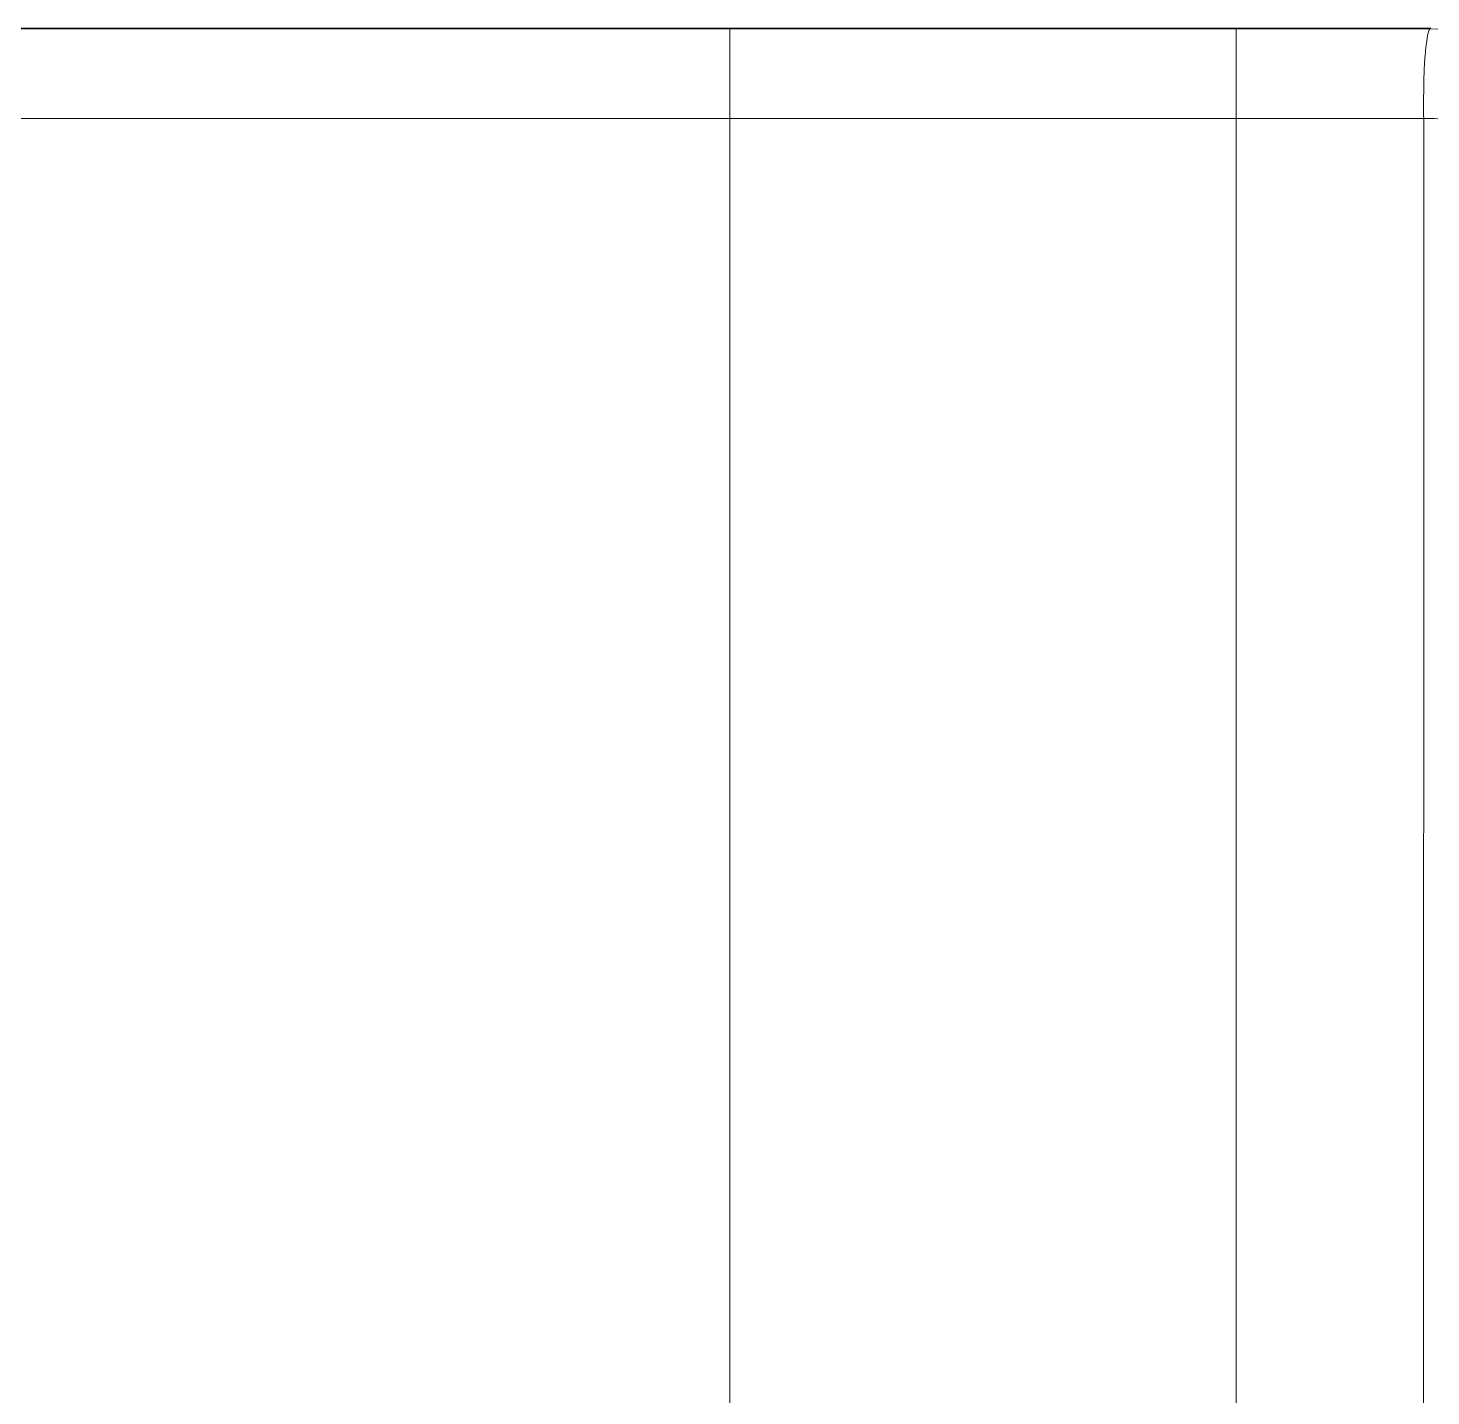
# Model space of a CAD drawing. Header units: inches. Extents: x 3778 to 56227, y -16914 to 35091.
# Drawn here: x 42098.88 to 42124.08, y -12607.23 to -12582.66 of the extents above; entities that cross this region are included whole.
import ezdxf

# ---------------------------------------------------------------- set-up
doc = ezdxf.new("R2010")
doc.units = ezdxf.units.IN
doc.header["$LTSCALE"] = 100
doc.header["$MEASUREMENT"] = 0
doc.layers.add('2-con', color=2, linetype='Continuous')
doc.layers.add('mark-B', color=2, linetype='Continuous', lineweight=20)

# ---------------------------------------------------------------- blocks, each defined once
blk = doc.blocks.new('무풍1WAY 대형')
at = {"layer": 'mark-B'}
for p, q in [((559.974, -496.275), (563.471, -496.275)), ((563.471, -496.246), (563.471, -496.275)), ((563.471, -496.291), (559.974, -496.291)), ((563.471, -496.291), (572.565, -496.291))]:
    blk.add_line(p, q, dxfattribs=at)
for points, knots in [([(560.107, -457.36), (560.108, -457.458), (560.108, -457.557), (560.109, -457.754), (560.109, -458.049), (560.11, -458.345), (560.11, -458.935), (560.109, -459.329), (560.108, -460.116), (560.107, -460.509), (560.105, -461.295), (560.104, -461.688), (560.102, -463.653), (560.103, -465.221), (560.105, -468.354), (560.105, -469.917), (560.105, -472.259), (560.105, -473.039), (560.105, -474.597), (560.105, -475.376), (560.105, -479.265), (560.104, -482.363), (560.104, -486.991), (560.104, -488.531), (560.104, -490.836), (560.104, -491.603), (560.104, -493.136), (560.104, -493.902), (560.104, -494.667)], [0, 0, 0, 0, 0.007813, 0.007813, 0.015625, 0.03125, 0.03125, 0.0625, 0.0625, 0.09375, 0.09375, 0.125, 0.125, 0.25, 0.25, 0.375, 0.375, 0.4375, 0.4375, 0.5, 0.5, 0.75, 0.75, 0.875, 0.875, 0.9375, 0.9375, 1, 1, 1, 1]), ([(563.471, -494.667), (563.471, -494.572), (563.471, -494.384), (563.471, -494.101), (563.471, -493.819), (563.471, -493.536), (563.471, -493.253), (563.471, -492.971), (563.471, -492.688), (563.471, -492.405), (563.471, -492.123), (563.471, -491.84), (563.471, -491.557), (563.471, -491.274), (563.471, -490.992), (563.471, -490.709), (563.471, -490.426), (563.471, -490.143), (563.471, -489.861), (563.471, -489.578), (563.471, -489.295), (563.471, -489.012), (563.471, -488.73), (563.471, -488.447), (563.471, -488.164), (563.471, -487.881), (563.471, -487.598), (563.471, -487.316), (563.471, -487.033), (563.471, -486.75), (563.471, -486.467), (563.471, -486.184), (563.471, -485.901), (563.471, -485.619), (563.471, -485.336), (563.471, -485.053), (563.471, -484.77), (563.471, -484.487), (563.471, -484.204), (563.471, -483.922), (563.471, -483.639), (563.471, -483.356), (563.471, -483.073), (563.471, -482.79), (563.471, -482.507), (563.471, -482.225), (563.471, -481.942), (563.471, -481.659), (563.471, -481.376), (563.471, -481.093), (563.471, -480.81), (563.471, -480.527), (563.471, -480.245), (563.471, -479.962), (563.471, -479.679), (563.471, -479.396), (563.471, -479.113), (563.471, -478.83), (563.471, -478.548), (563.471, -478.265), (563.471, -477.982), (563.471, -477.699), (563.471, -477.416), (563.471, -477.134), (563.471, -476.851), (563.471, -476.568), (563.471, -476.285), (563.471, -476.002), (563.471, -475.72), (563.471, -475.437), (563.471, -475.154), (563.471, -474.871), (563.471, -474.588), (563.471, -474.306), (563.471, -474.023), (563.471, -473.74), (563.471, -473.457), (563.471, -473.175), (563.471, -472.892), (563.471, -472.609), (563.471, -472.327), (563.471, -472.044), (563.471, -471.761), (563.471, -471.478), (563.471, -471.196), (563.471, -470.913), (563.471, -470.63), (563.471, -470.348), (563.471, -470.065), (563.471, -469.783), (563.471, -469.5), (563.471, -469.217), (563.471, -468.935), (563.471, -468.652), (563.471, -468.37), (563.471, -468.087), (563.471, -467.804), (563.471, -467.522), (563.471, -467.239), (563.471, -466.957), (563.471, -466.674), (563.471, -466.392), (563.471, -466.109), (563.471, -465.827), (563.471, -465.544), (563.471, -465.262), (563.471, -464.98), (563.471, -464.697), (563.471, -464.415), (563.471, -464.132), (563.471, -463.85), (563.471, -463.568), (563.471, -463.285), (563.471, -463.003), (563.471, -462.721), (563.471, -462.438), (563.471, -462.156), (563.471, -461.874), (563.471, -461.592), (563.471, -461.309), (563.471, -461.027), (563.471, -460.745), (563.471, -460.463), (563.471, -460.181), (563.471, -459.898), (563.471, -459.616), (563.471, -459.334), (563.471, -459.052), (563.471, -458.77), (563.471, -458.488), (563.471, -458.206), (563.471, -457.924), (563.471, -457.642), (563.471, -457.454), (563.471, -457.36)], [0, 0, 0, 0, 0.0077, 0.015398, 0.023094, 0.030788, 0.03848, 0.046171, 0.053859, 0.061545, 0.06923, 0.076912, 0.084593, 0.092271, 0.099948, 0.107622, 0.115295, 0.122966, 0.130635, 0.138301, 0.145966, 0.153629, 0.16129, 0.16895, 0.176607, 0.184262, 0.191915, 0.199567, 0.207216, 0.214864, 0.22251, 0.230153, 0.237795, 0.245435, 0.253073, 0.260709, 0.268343, 0.275976, 0.283606, 0.291234, 0.298861, 0.306486, 0.314108, 0.321729, 0.329348, 0.336965, 0.34458, 0.352193, 0.359805, 0.367414, 0.375022, 0.382627, 0.390231, 0.397833, 0.405433, 0.413031, 0.420627, 0.428221, 0.435814, 0.443404, 0.450993, 0.45858, 0.466165, 0.473748, 0.481329, 0.488908, 0.496486, 0.504061, 0.511635, 0.519207, 0.526777, 0.534345, 0.541911, 0.549476, 0.557038, 0.564599, 0.572158, 0.579715, 0.58727, 0.594823, 0.602375, 0.609924, 0.617472, 0.625018, 0.632562, 0.640104, 0.647645, 0.655183, 0.66272, 0.670255, 0.677788, 0.685319, 0.692849, 0.700376, 0.707902, 0.715426, 0.722948, 0.730468, 0.737987, 0.745503, 0.753018, 0.760531, 0.768042, 0.775552, 0.783059, 0.790565, 0.798069, 0.805571, 0.813072, 0.82057, 0.828067, 0.835562, 0.843055, 0.850547, 0.858036, 0.865524, 0.87301, 0.880494, 0.887977, 0.895457, 0.902936, 0.910413, 0.917889, 0.925362, 0.932834, 0.940304, 0.947772, 0.955239, 0.962703, 0.970166, 0.977627, 0.985087, 0.992544, 1, 1, 1, 1]), ([(572.565, -457.36), (572.565, -460.512), (572.565, -463.655), (572.565, -468.354), (572.565, -469.918), (572.565, -473.041), (572.565, -474.599), (572.565, -477.709), (572.565, -479.262), (572.565, -481.586), (572.565, -482.36), (572.565, -483.906), (572.565, -487.768), (572.565, -491.608), (572.565, -494.667)], [0, 0, 0, 0, 0.25, 0.25, 0.375, 0.375, 0.5, 0.5, 0.625, 0.625, 0.6875, 0.6875, 0.75, 1, 1, 1, 1]), ([(560.104, -494.667), (560.104, -494.695), (560.105, -494.724), (560.105, -494.781), (560.105, -494.809), (560.105, -494.892), (560.105, -494.947), (560.105, -495.053), (560.104, -495.106), (560.104, -495.182), (560.103, -495.208), (560.103, -495.258), (560.102, -495.282), (560.101, -495.331), (560.101, -495.356), (560.099, -495.403), (560.099, -495.427), (560.097, -495.473), (560.096, -495.496), (560.095, -495.54), (560.094, -495.562), (560.092, -495.605), (560.091, -495.626), (560.088, -495.667), (560.087, -495.687), (560.082, -495.746), (560.079, -495.784), (560.074, -495.838), (560.073, -495.856), (560.069, -495.89), (560.068, -495.906), (560.063, -495.954), (560.059, -495.984), (560.051, -496.039), (560.047, -496.065), (560.042, -496.1), (560.04, -496.112), (560.037, -496.133), (560.035, -496.144), (560.031, -496.173), (560.029, -496.19), (560.022, -496.219), (560.018, -496.232), (560.011, -496.245), (560.01, -496.247), (560.006, -496.252), (560.005, -496.254), (560, -496.26), (559.998, -496.263), (559.999, -496.267), (560, -496.268), (560.001, -496.271), (560.002, -496.272), (560.003, -496.273), (560.003, -496.274), (560.001, -496.275), (560, -496.275), (559.997, -496.275)], [0, 0, 0, 0, 0.03125, 0.03125, 0.0625, 0.0625, 0.125, 0.125, 0.1875, 0.1875, 0.21875, 0.21875, 0.25, 0.25, 0.28125, 0.28125, 0.3125, 0.3125, 0.34375, 0.34375, 0.375, 0.375, 0.40625, 0.40625, 0.4375, 0.4375, 0.5, 0.5, 0.53125, 0.53125, 0.5625, 0.5625, 0.625, 0.625, 0.6875, 0.6875, 0.71875, 0.71875, 0.75, 0.75, 0.8125, 0.8125, 0.875, 0.875, 0.890625, 0.890625, 0.90625, 0.90625, 0.9375, 0.9375, 0.953125, 0.953125, 0.96875, 0.96875, 0.984375, 0.984375, 1, 1, 1, 1]), ([(572.565, -494.667), (573.476, -494.667), (575.299, -494.667), (577.587, -494.667), (580.29, -494.667), (584.27, -494.667), (589.989, -494.667), (596.143, -494.666), (602.272, -494.666), (611.483, -494.666), (627.345, -494.666), (641.043, -494.666), (649.454, -494.666)], [0, 0, 0, 0, 0.035559, 0.071119, 0.089269, 0.141031, 0.226404, 0.312431, 0.381113, 0.465546, 0.671842, 1, 1, 1, 1]), ([(563.471, -495.123), (563.471, -495.394), (563.471, -495.632), (563.471, -495.921), (563.471, -496.007), (563.471, -496.076)], [0, 0, 0, 0, 0.648118, 0.648118, 1, 1, 1, 1]), ([(572.565, -495.891), (572.565, -495.868), (572.565, -495.844), (572.565, -495.782), (572.565, -495.743), (572.565, -495.702)], [0, 0, 0, 0, 0.39994, 0.39994, 1, 1, 1, 1]), ([(556.007, -496.289), (556.009, -496.289), (556.025, -496.289), (556.073, -496.288), (556.149, -496.287), (556.297, -496.285), (556.584, -496.279), (557.165, -496.266), (557.99, -496.247), (558.982, -496.246), (559.644, -496.263), (559.974, -496.275)], [0, 0, 0, 0, 0.002429, 0.018016, 0.033603, 0.064777, 0.127125, 0.251822, 0.501214, 0.750607, 1, 1, 1, 1]), ([(649.454, -496.275), (643.108, -496.275), (630.416, -496.275), (613.884, -496.275), (599.905, -496.275), (590.581, -496.275), (583.649, -496.275), (579.304, -496.275), (575.691, -496.275), (573.525, -496.275), (572.565, -496.275)], [0, 0, 0, 0, 0.247604, 0.495208, 0.645019, 0.793007, 0.859014, 0.915515, 0.962511, 1, 1, 1, 1]), ([(649.479, -496.291), (647.98, -496.291), (646.481, -496.291), (638.985, -496.291), (632.988, -496.291), (623.993, -496.291), (620.995, -496.291), (614.998, -496.291), (612, -496.291), (603.005, -496.291), (597.008, -496.291), (588.013, -496.291), (585.015, -496.291), (579.018, -496.291), (576.02, -496.291), (572.869, -496.291), (572.717, -496.291), (572.565, -496.291)], [0, 0, 0, 0, 0.058474, 0.058474, 0.292371, 0.292371, 0.409319, 0.409319, 0.526267, 0.526267, 0.760164, 0.760164, 0.877112, 0.877112, 0.994061, 0.994061, 1, 1, 1, 1])]:
    blk.add_open_spline(points, degree=3, knots=knots, dxfattribs=at)
for points, degree in [([(560.104, -494.664), (560.017, -494.666), (559.931, -494.665), (559.847, -494.66)], 3), ([(563.471, -494.667), (562.349, -494.667), (561.226, -494.667), (560.104, -494.667)], 3), ([(563.471, -494.667), (563.471, -494.817), (563.471, -494.961), (563.471, -495.097)], 3), ([(572.565, -494.667), (563.471, -494.667)], 1), ([(572.565, -495.702), (572.565, -495.426), (572.565, -495.068), (572.565, -494.667)], 3), ([(563.471, -495.097), (563.471, -495.106), (563.471, -495.115), (563.471, -495.123)], 3), ([(572.565, -496.275), (572.565, -496.269), (572.565, -496.133), (572.565, -495.891)], 3), ([(563.471, -496.076), (563.471, -496.157), (563.471, -496.214), (563.471, -496.246)], 3), ([(563.471, -496.291), (563.471, -496.275)], 1), ([(572.565, -496.275), (563.471, -496.275)], 1), ([(572.565, -496.291), (572.565, -496.275)], 1)]:
    blk.add_open_spline(points, degree=degree, dxfattribs=at)
blk = doc.blocks.new('dpdjzjs')
at = {"layer": 'mark-B', "rotation": 180}
blk.add_blockref('무풍1WAY 대형', (178654.915, 88751.491), dxfattribs=at)

msp = doc.modelspace()

# ---------------------------------------------------------------- block references
at = {"layer": '2-con'}
msp.add_blockref('dpdjzjs', (-135970.865, -101830.442), dxfattribs=at)

doc.saveas('drawing.dxf')
